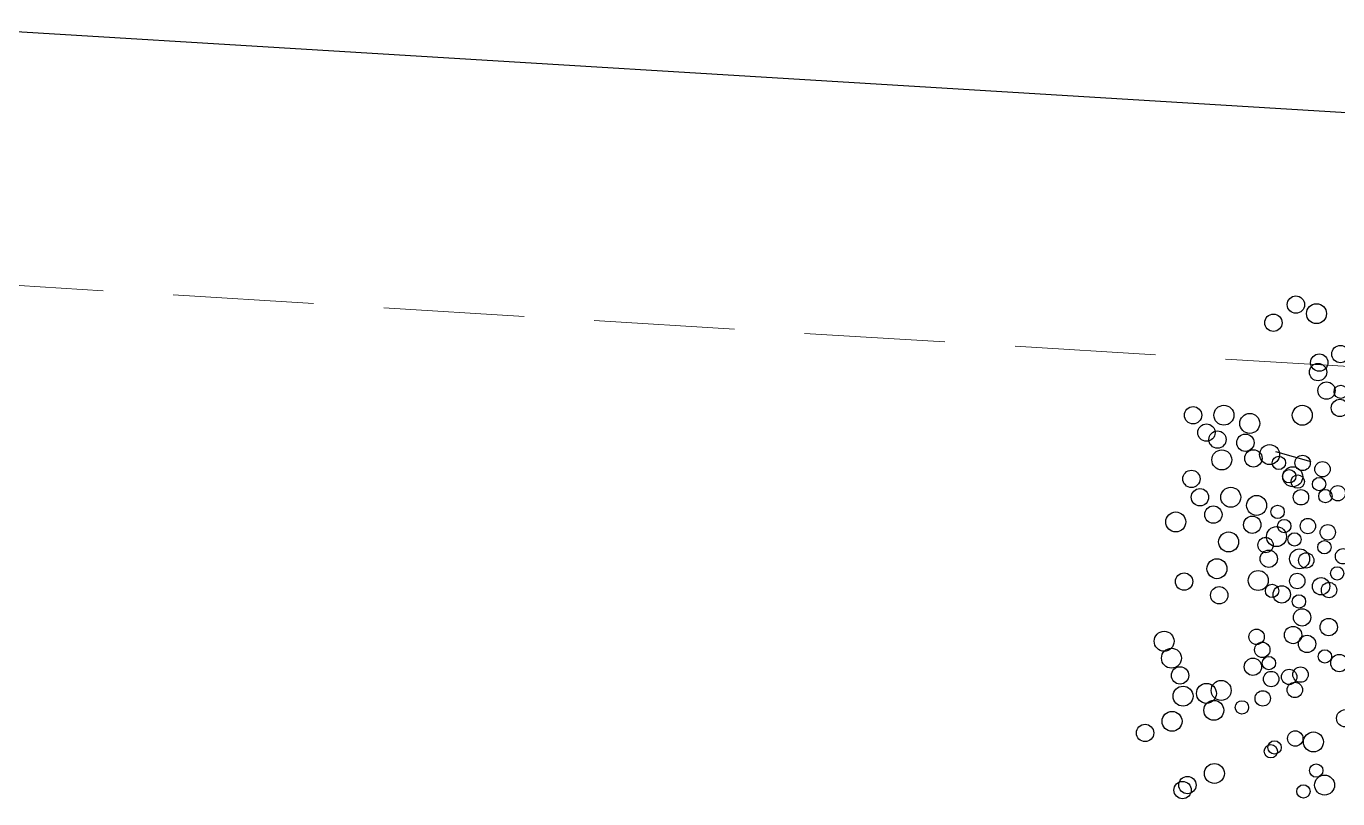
# Model space of a CAD drawing. Header units: millimetres. Extents: x 441156 to 441876, y 4514765 to 4515211.
# Drawn here: x 441582.683 to 441585.016, y 4514837.82 to 4514839.194 of the extents above; entities that cross this region are included whole.
import ezdxf

# ---------------------------------------------------------------- set-up
doc = ezdxf.new("R2010")
doc.units = ezdxf.units.MM
doc.linetypes.add('HIDDEN', pattern=[0.375, 0.25, -0.125])
doc.layers.add('01_piscinas', color=254, linetype='Continuous')
doc.layers.add('INGIN ELECTRICIDAD ALUMBRADO', color=120, linetype='HIDDEN')

msp = doc.modelspace()

# ---------------------------------------------------------------- linework, layer by layer
at = {"layer": '01_piscinas'}
msp.add_line((441584.96852769, 4514838.41935018, 0.00000053), (441584.905523, 4514838.43686779, 0.00000053), dxfattribs=at)
at = {"layer": '01_piscinas', "elevation": 0.00000131}
msp.add_lwpolyline([(441591.92936082, 4514838.61966129), (441584.17470072, 4514839.09187488), (441582.49924239, 4514839.19390053)], dxfattribs=at)
at = {"layer": '01_piscinas'}
for centre, radius in [((441584.941002, 4514838.69877678, 0.00000053), 0.01541533), ((441584.97772747, 4514838.6827496, 0.00000053), 0.01775907), ((441584.90110203, 4514838.66657071, 0.00000053), 0.01541533), ((441585.02032133, 4514838.6109447, 0.00000053), 0.01541533), ((441584.98270546, 4514838.59570823, 0.00000053), 0.01541533), ((441584.98042135, 4514838.57873863, 0.00000053), 0.01541533), ((441584.9955129, 4514838.54603763, 0.00000053), 0.01541533), ((441585.02075832, 4514838.54376926, 0.00000053), 0.01185795), ((441585.01930912, 4514838.51509017, 0.00000053), 0.01541533), ((441584.75824587, 4514838.50218969, 0.00000053), 0.01541533), ((441584.81301036, 4514838.50215916, 0.00000053), 0.01775907), ((441584.85905069, 4514838.48760645, 0.00000053), 0.01775907), ((441584.95248693, 4514838.50205445, 0.00000053), 0.01775907), ((441584.78204209, 4514838.47124224, 0.00000053), 0.01541533), ((441584.80162586, 4514838.4589124, 0.00000053), 0.01541533), ((441584.85119548, 4514838.4532613, 0.00000053), 0.01541533), ((441584.80926322, 4514838.42268865, 0.00000053), 0.01775907), ((441584.86559239, 4514838.42541993, 0.00000053), 0.01541533), ((441584.89438319, 4514838.43217708, 0.00000053), 0.01775907), ((441584.91086897, 4514838.41732232, 0.00000053), 0.01185795), ((441584.93544843, 4514838.39268839, 0.00000053), 0.01775907), ((441584.9529955, 4514838.41729883, 0.00000053), 0.01366082), ((441584.98841114, 4514838.40610444, 0.00000053), 0.01366082), ((441584.75535473, 4514838.38898951, 0.00000053), 0.01541533), ((441584.92917375, 4514838.39351658, 0.00000053), 0.01185795), ((441584.94423819, 4514838.3840321, 0.00000053), 0.01185795), ((441584.98236867, 4514838.3796851, 0.00000053), 0.01185795), ((441584.77044628, 4514838.35628851, 0.00000053), 0.01541533), ((441584.82521077, 4514838.35625797, 0.00000053), 0.01775907), ((441584.95011308, 4514838.35616767, 0.00000053), 0.01366082), ((441584.99344321, 4514838.35826865, 0.00000053), 0.01185795), ((441585.01558998, 4514838.36346646, 0.00000053), 0.01366082), ((441584.79424249, 4514838.32534105, 0.00000053), 0.01541533), ((441584.8712511, 4514838.34170527, 0.00000053), 0.01775907), ((441584.90864501, 4514838.33024525, 0.00000053), 0.01185795), ((441584.7274203, 4514838.31230533, 0.00000053), 0.01775907), ((441584.86339588, 4514838.30736012, 0.00000053), 0.01541533), ((441584.92025389, 4514838.30509064, 0.00000053), 0.01185795), ((441584.96238043, 4514838.30506715, 0.00000053), 0.01366082), ((441584.82146363, 4514838.27678746, 0.00000053), 0.01775907), ((441584.9065836, 4514838.2862759, 0.00000053), 0.01775907), ((441584.93855868, 4514838.2812849, 0.00000053), 0.01185795), ((441584.99779606, 4514838.29387276, 0.00000053), 0.01366082), ((441584.88715699, 4514838.27125743, 0.00000053), 0.01366082), ((441584.99175359, 4514838.26745341, 0.00000053), 0.01185795), ((441584.80068025, 4514838.2292007, 0.00000053), 0.01775907), ((441584.89288435, 4514838.24681774, 0.00000053), 0.01541533), ((441584.94764884, 4514838.2467872, 0.00000053), 0.01775907), ((441584.95949801, 4514838.24393598, 0.00000053), 0.01366082), ((441585.02497491, 4514838.25123478, 0.00000053), 0.01366082), ((441584.87409308, 4514838.20824842, 0.00000053), 0.01775907), ((441585.01443703, 4514838.22088235, 0.00000053), 0.01185795), ((441584.74228405, 4514838.20637416, 0.00000053), 0.01541533), ((441584.89859064, 4514838.1897719, 0.00000053), 0.01185795), ((441584.9435108, 4514838.20733079, 0.00000053), 0.01366082), ((441584.98583396, 4514838.19788935, 0.00000053), 0.01541533), ((441584.9999822, 4514838.19121364, 0.00000053), 0.01366082), ((441584.80464, 4514838.18191801, 0.00000053), 0.01541533), ((441584.91599285, 4514838.1833945, 0.00000053), 0.01541533), ((441584.94655676, 4514838.17095949, 0.00000053), 0.01185795), ((441584.95215987, 4514838.1425999, 0.00000053), 0.01541533), ((441584.9993853, 4514838.1253075, 0.00000053), 0.01541533), ((441584.70671019, 4514838.10016953, 0.00000053), 0.01775907), ((441584.87122614, 4514838.10807604, 0.00000053), 0.01366082), ((441584.9361004, 4514838.11128241, 0.00000053), 0.01541533), ((441584.96093491, 4514838.09543626, 0.00000053), 0.01541533), ((441584.71974618, 4514838.07003288, 0.00000053), 0.01775907), ((441584.88125382, 4514838.084894, 0.00000053), 0.01366082), ((441584.99265734, 4514838.07313746, 0.00000053), 0.01185795), ((441584.86457075, 4514838.05474938, 0.00000053), 0.01541533), ((441584.89298248, 4514838.06129089, 0.00000053), 0.01185795), ((441585.01834522, 4514838.06147403, 0.00000053), 0.01541533), ((441584.73499344, 4514838.03934884, 0.00000053), 0.01541533), ((441584.89711178, 4514838.03299303, 0.00000053), 0.01366082), ((441584.92914423, 4514838.03677727, 0.00000053), 0.01366082), ((441584.94923193, 4514838.04082389, 0.00000053), 0.01366082), ((441584.74036153, 4514838.00256162, 0.00000053), 0.01775907), ((441584.78200372, 4514838.00748112, 0.00000053), 0.01775907), ((441584.80811772, 4514838.01274174, 0.00000053), 0.01775907), ((441584.93917192, 4514838.01359522, 0.00000053), 0.01366082), ((441584.79503971, 4514837.97734447, 0.00000053), 0.01775907), ((441584.84517992, 4514837.98260085, 0.00000053), 0.01185795), ((441584.88206499, 4514837.99854108, 0.00000053), 0.01366082), ((441584.7208007, 4514837.95777408, 0.00000053), 0.01775907), ((441585.02873603, 4514837.96311807, 0.00000053), 0.01541533), ((441584.6728501, 4514837.93705178, 0.00000053), 0.01541533), ((441584.90309801, 4514837.91130207, 0.00000053), 0.01185795), ((441584.93998309, 4514837.9272423, 0.00000053), 0.01366082), ((441584.972283, 4514837.92111043, 0.00000053), 0.01775907), ((441584.8964689, 4514837.90447086, 0.00000053), 0.01185795), ((441584.79609423, 4514837.86508567, 0.00000053), 0.01775907), ((441584.97726949, 4514837.87018442, 0.00000053), 0.01185795), ((441584.73952579, 4514837.8354828, 0.00000053), 0.01541533), ((441584.74814363, 4514837.84436337, 0.00000053), 0.01541533), ((441584.99207552, 4514837.84442047, 0.00000053), 0.01775907), ((441584.954387, 4514837.83317208, 0.00000053), 0.01185795)]:
    msp.add_circle(centre, radius, dxfattribs=at)
at = {"layer": 'INGIN ELECTRICIDAD ALUMBRADO', "color": 86, "lineweight": 13, "elevation": 0.00000131}
msp.add_lwpolyline([(441580.02126781, 4514838.89884816), (441582.19574581, 4514838.76154815), (441585.16036104, 4514838.58102036), (441585.42156406, 4514838.56511462)], dxfattribs=at)

doc.saveas('drawing.dxf')
